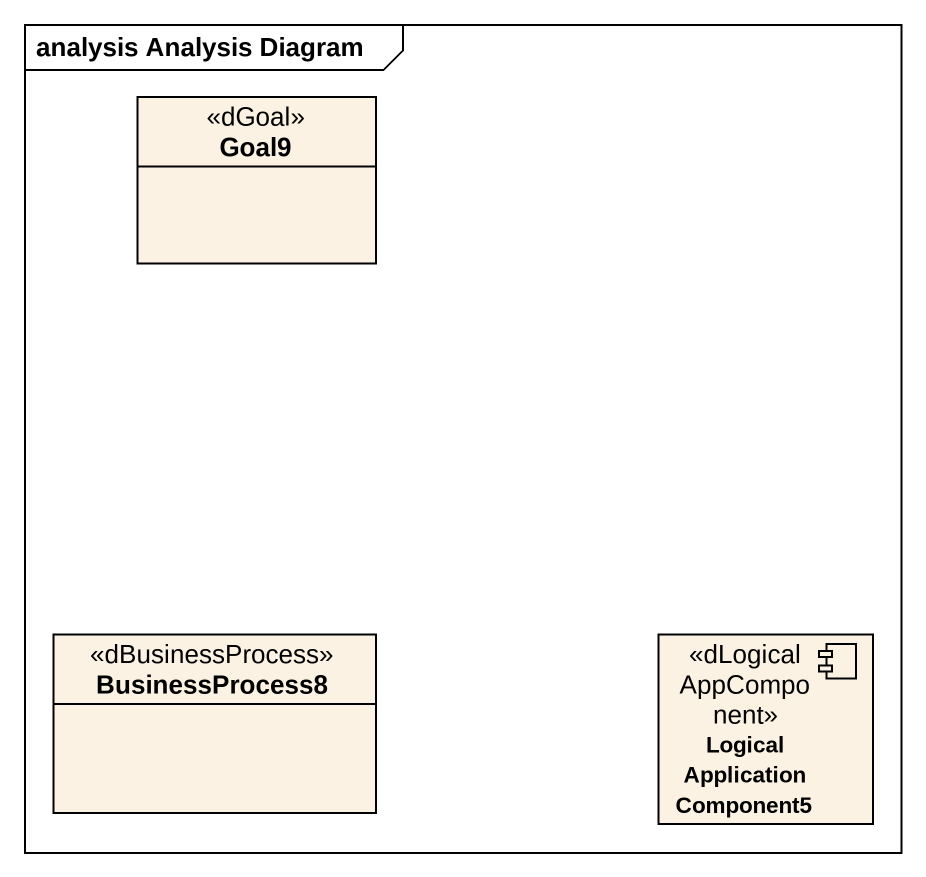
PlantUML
@startuml
mainframe analysis Analysis Diagram
allowmixing
hide circle
hide empty members
class Goal9 <<dGoal>>
class BusinessProcess8 <<dBusinessProcess>>
component "Logical Application Component5" as Logical_Application <<dLogicalAppComponent>>
@enduml
